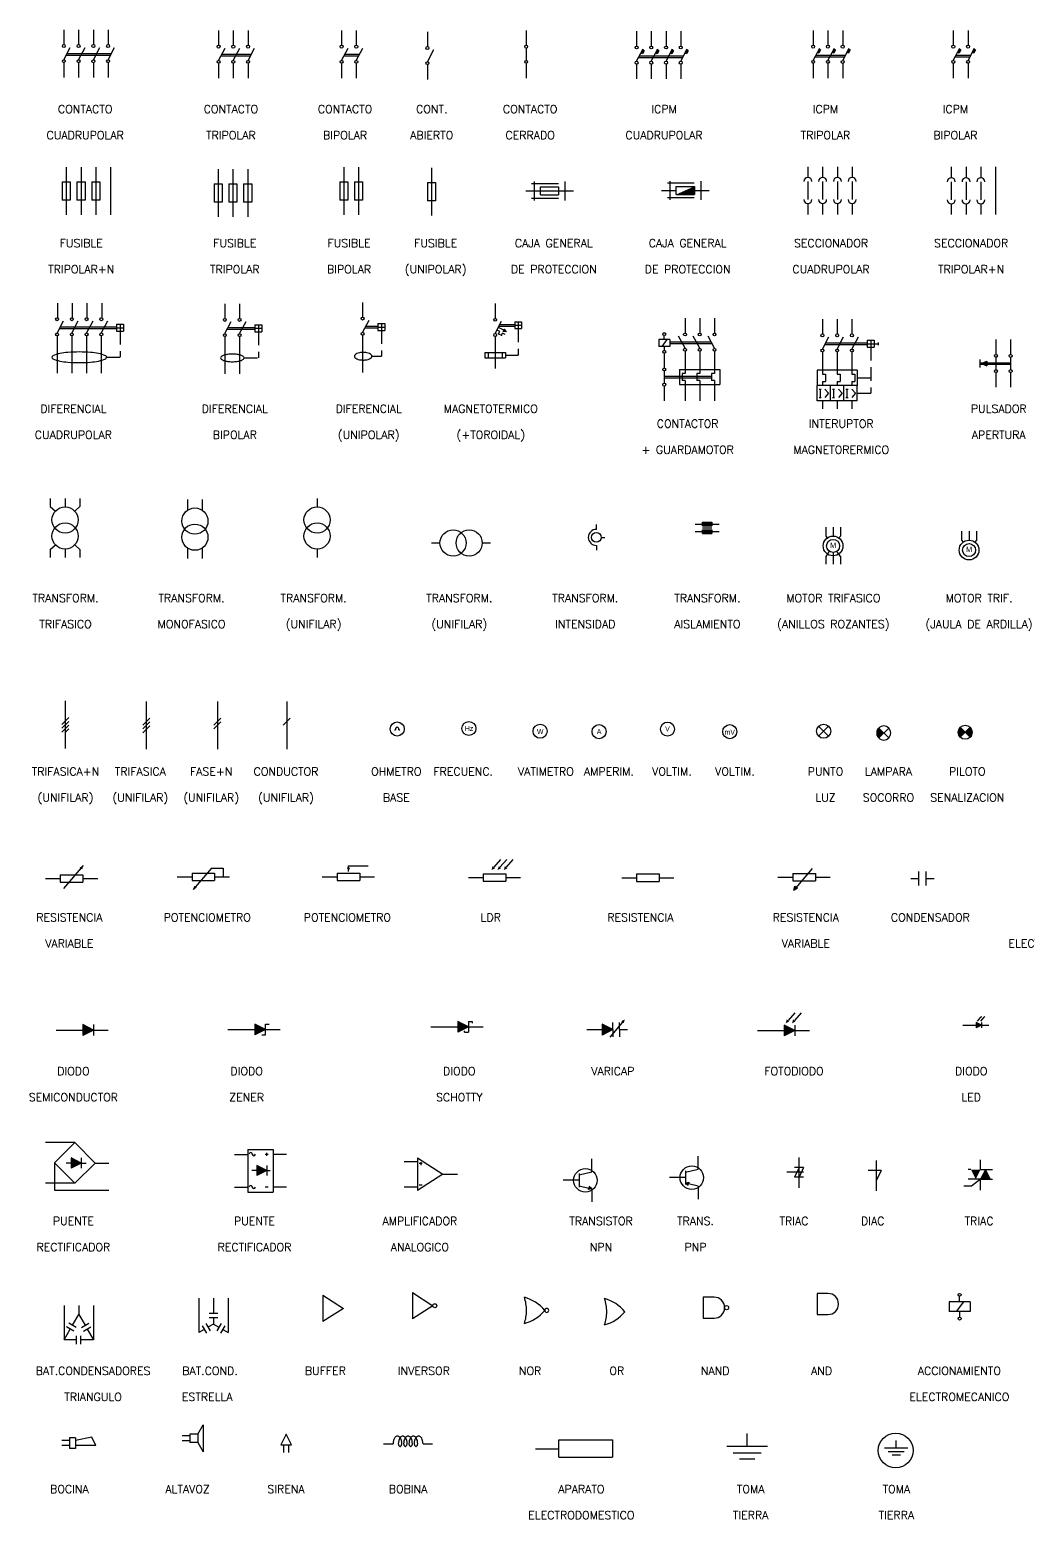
# Model space of a CAD drawing. Extents: x 38 to 365, y 13 to 291.
# Drawn here: x 38.2 to 224.4, y 13 to 290.5 of the extents above; entities that cross this region are included whole.
import ezdxf
from ezdxf.enums import TextEntityAlignment as Align

# ---------------------------------------------------------------- set-up
doc = ezdxf.new("R2010")
doc.units = 0
doc.header["$LTSCALE"] = 10
doc.header["$MEASUREMENT"] = 0
doc.linetypes.add('DASHDOT', pattern=[1, 0.5, -0.25, 0, -0.25])
doc.linetypes.add('HIDDEN', pattern=[0.375, 0.25, -0.125])
doc.layers.get('0').update_dxf_attribs({"linetype": 'CONTINUOUS'})
doc.styles.add('ROMANS', font='romans', dxfattribs={"height": 1.5})

# ---------------------------------------------------------------- blocks, each defined once
blk = doc.blocks.new('*X0')
at = {"color": 0}
for p, q in [((204.04, 140.14), (205.3, 141.39)), ((204.04, 139.87), (205.43, 141.26)), ((205.42, 138.77), (204.04, 140.14)), ((205.28, 138.63), (204.04, 139.88)), ((204.07, 140.43), (205.16, 141.53)), ((204.07, 139.63), (205.56, 141.13)), ((205.55, 138.9), (204.07, 140.38)), ((205.15, 138.5), (204.08, 139.58)), ((204.11, 139.41), (205.7, 141)), ((205.68, 139.03), (204.11, 140.61)), ((204.15, 140.78), (205.03, 141.66)), ((205.81, 139.17), (204.16, 140.82)), ((205.02, 138.37), (204.16, 139.23)), ((204.17, 139.2), (205.83, 140.86)), ((205.95, 139.3), (204.23, 141.01)), ((204.24, 139.01), (205.96, 140.73)), ((206.08, 139.43), (204.32, 141.19)), ((204.33, 141.22), (204.9, 141.79)), ((204.33, 138.83), (206.09, 140.6)), ((206.21, 139.56), (204.41, 141.37)), ((204.42, 138.66), (206.23, 140.46)), ((206.34, 139.7), (204.51, 141.53)), ((204.52, 138.5), (206.36, 140.33)), ((206.48, 139.83), (204.63, 141.68)), ((204.64, 138.35), (206.49, 140.2)), ((206.61, 139.96), (204.75, 141.82)), ((204.76, 138.21), (206.62, 140.07)), ((204.89, 138.24), (204.36, 138.76))]:
    blk.add_line(p, q, dxfattribs=at)
blk = doc.blocks.new('RD')
for p, q in [((0, 0), (2.37, 0)), ((9.82, 0), (12.18, 0))]:
    blk.add_line(p, q)
for points in [[(4.55, 0, 0.023844), (4.46, 1.95, 0.032907), (4.23, 3.34, 0.070525), (3.77, 4.55, 0.271979), (3.46, 4.73, 0.271979), (3.15, 4.55, 0.070525), (2.69, 3.34, 0.032907), (2.46, 1.95, 0.023844), (2.37, 0, 0.023844)], [(5.87, 0, 0.023844), (5.77, 1.95, 0.032907), (5.55, 3.34, 0.070525), (5.08, 4.55, 0.271979), (4.77, 4.73, 0.271979), (4.47, 4.55, 0.070525), (4, 3.34, 0.032907), (3.78, 1.95, 0.023844), (3.68, 0, 0.023844)], [(7.18, 0, 0.023844), (7.09, 1.95, 0.032907), (6.86, 3.34, 0.070525), (6.4, 4.55, 0.271979), (6.09, 4.73, 0.271979), (5.78, 4.55, 0.070525), (5.32, 3.34, 0.032907), (5.09, 1.95, 0.023844), (5, 0, 0.023844)], [(8.5, 0, 0.023844), (8.41, 1.95, 0.032907), (8.18, 3.34, 0.070525), (7.72, 4.55, 0.271979), (7.41, 4.73, 0.271979), (7.1, 4.55, 0.070525), (6.64, 3.34, 0.032907), (6.41, 1.95, 0.023844), (6.32, 0, 0.023844)], [(9.82, 0, 0.023844), (9.73, 1.95, 0.032907), (9.5, 3.34, 0.070525), (9.03, 4.55, 0.271979), (8.73, 4.73, 0.271979), (8.42, 4.55, 0.070525), (7.95, 3.34, 0.032907), (7.73, 1.95, 0.023844), (7.63, 0, 0.023844)], [(3.68, 0, 0.026441), (3.72, -0.7, 0.03629), (3.81, -1.2, 0.075932), (3.99, -1.62, 0.259826), (4.12, -1.69, 0.259826), (4.24, -1.62, 0.075932), (4.42, -1.2, 0.03629), (4.51, -0.7, 0.026441), (4.55, 0, 0.026441)], [(5, 0, 0.026441), (5.04, -0.7, 0.03629), (5.13, -1.2, 0.075932), (5.31, -1.62, 0.259826), (5.43, -1.69, 0.259826), (5.56, -1.62, 0.075932), (5.74, -1.2, 0.03629), (5.83, -0.7, 0.026441), (5.87, 0, 0.026441)], [(6.32, 0, 0.026441), (6.35, -0.7, 0.03629), (6.44, -1.2, 0.075932), (6.62, -1.62, 0.259826), (6.75, -1.69, 0.259826), (6.88, -1.62, 0.075932), (7.06, -1.2, 0.03629), (7.15, -0.7, 0.026441), (7.18, 0, 0.026441)], [(7.63, 0, 0.026441), (7.67, -0.7, 0.03629), (7.76, -1.2, 0.075932), (7.94, -1.62, 0.259826), (8.07, -1.69, 0.259826), (8.19, -1.62, 0.075932), (8.37, -1.2, 0.03629), (8.46, -0.7, 0.026441), (8.5, 0, 0.026441)]]:
    blk.add_lwpolyline(points, format="xyb")

msp = doc.modelspace()

# ---------------------------------------------------------------- linework, layer by layer
for p, q in [((44.55, 290.53), (44.55, 287.78)), ((47.3, 290.53), (47.3, 287.78)), ((50.05, 290.53), (50.05, 287.78)), ((52.8, 290.53), (52.8, 287.78)), ((73.4, 290.41), (73.4, 287.66)), ((76.15, 290.41), (76.15, 287.66)), ((78.9, 290.41), (78.9, 287.66)), ((96.34, 290.41), (96.34, 287.66)), ((99.09, 290.41), (99.09, 287.66)), ((112.35, 290.17), (112.35, 287.42)), ((130.76, 290.41), (130.76, 287.66)), ((151.34, 290.26), (151.34, 287.51)), ((154.09, 290.26), (154.09, 287.51)), ((156.84, 290.26), (156.84, 287.51)), ((159.59, 290.26), (159.59, 287.51)), ((184.28, 290.41), (184.28, 287.66)), ((187.03, 290.41), (187.03, 287.66)), ((189.78, 290.41), (189.78, 287.66)), ((210.41, 290.41), (210.41, 287.66)), ((213.16, 290.41), (213.16, 287.66)), ((152.43, 286.04), (152.15, 286.19)), ((152.37, 286.16), (152.18, 286.26)), ((152.74, 286.63), (152.43, 286.04)), ((152.74, 286.63), (152.46, 286.78)), ((155.18, 286.04), (154.9, 286.19)), ((155.12, 286.16), (154.93, 286.26)), ((155.49, 286.63), (155.18, 286.04)), ((155.49, 286.63), (155.21, 286.78)), ((157.93, 286.04), (157.65, 286.19)), ((157.87, 286.16), (157.68, 286.26)), ((158.24, 286.63), (157.93, 286.04)), ((158.24, 286.63), (157.96, 286.78)), ((160.68, 286.04), (160.4, 286.19)), ((160.62, 286.16), (160.43, 286.26)), ((160.99, 286.63), (160.68, 286.04)), ((160.99, 286.63), (160.71, 286.78)), ((185.36, 286.19), (185.08, 286.34)), ((185.31, 286.31), (185.12, 286.41)), ((185.67, 286.78), (185.36, 286.19)), ((185.67, 286.78), (185.39, 286.93)), ((188.11, 286.19), (187.83, 286.34)), ((188.06, 286.31), (187.87, 286.41)), ((188.42, 286.78), (188.11, 286.19)), ((188.42, 286.78), (188.14, 286.93)), ((190.86, 286.19), (190.58, 286.34)), ((190.81, 286.31), (190.62, 286.41)), ((191.17, 286.78), (190.86, 286.19)), ((191.17, 286.78), (190.89, 286.93)), ((211.5, 286.19), (211.22, 286.34)), ((211.44, 286.31), (211.25, 286.41)), ((211.81, 286.78), (211.5, 286.19)), ((211.81, 286.78), (211.53, 286.93)), ((214.25, 286.19), (213.97, 286.34)), ((214.19, 286.31), (214, 286.41)), ((214.56, 286.78), (214.25, 286.19)), ((214.56, 286.78), (214.28, 286.93)), ((44.55, 284.4), (44.55, 281.65)), ((47.3, 284.4), (47.3, 281.65)), ((50.05, 284.4), (50.05, 281.65)), ((52.8, 284.4), (52.8, 281.65)), ((73.4, 284.28), (73.4, 281.53)), ((76.15, 284.28), (76.15, 281.53)), ((78.9, 284.28), (78.9, 281.53)), ((96.34, 284.28), (96.34, 281.53)), ((99.09, 284.28), (99.09, 281.53)), ((112.35, 284.04), (112.35, 281.29)), ((130.76, 284.28), (130.76, 281.53)), ((151.34, 284.13), (151.34, 281.38)), ((154.09, 284.13), (154.09, 281.38)), ((156.84, 284.13), (156.84, 281.38)), ((159.59, 284.13), (159.59, 281.38)), ((184.28, 284.28), (184.28, 281.53)), ((187.03, 284.28), (187.03, 281.53)), ((189.78, 284.28), (189.78, 281.53)), ((210.41, 284.28), (210.41, 281.53)), ((213.16, 284.28), (213.16, 281.53)), ((45, 264.93), (45, 256.04)), ((47.75, 264.93), (47.75, 256.04)), ((50.5, 264.93), (50.5, 256.04)), ((53.25, 264.93), (53.25, 256.04)), ((73.33, 264.56), (73.33, 255.68)), ((76.08, 264.56), (76.08, 255.68)), ((78.83, 264.56), (78.83, 255.68)), ((96.74, 264.93), (96.74, 256.04)), ((99.49, 264.93), (99.49, 256.04)), ((113.11, 264.81), (113.11, 255.92)), ((183.29, 265.02), (183.29, 263.02)), ((186.04, 265.02), (186.04, 263.02)), ((188.79, 265.02), (188.79, 263.02)), ((191.54, 265.02), (191.54, 263.02)), ((210.03, 264.97), (210.03, 262.97)), ((212.78, 264.97), (212.78, 262.97)), ((215.53, 264.97), (215.53, 262.97)), ((218.28, 264.97), (218.28, 256.09)), ((130.68, 260.51), (133.43, 260.51)), ((133.43, 260.51), (136.81, 260.51)), ((136.81, 260.51), (139.56, 260.51)), ((156, 260.61), (158.75, 260.61)), ((162.13, 260.61), (164.88, 260.61)), ((183.29, 258.14), (183.29, 256.14)), ((186.04, 258.14), (186.04, 256.14)), ((188.79, 258.14), (188.79, 256.14)), ((191.54, 258.14), (191.54, 256.14)), ((210.03, 258.09), (210.03, 256.09)), ((212.78, 258.09), (212.78, 256.09)), ((215.53, 258.09), (215.53, 256.09)), ((43.36, 239.61), (43.36, 236.86)), ((46.11, 239.61), (46.11, 236.86)), ((48.86, 239.61), (48.86, 236.86)), ((51.61, 239.61), (51.61, 236.86)), ((74.57, 239.49), (74.57, 236.74)), ((77.32, 239.49), (77.32, 236.74)), ((100.26, 239.73), (100.26, 236.98)), ((124.98, 239.51), (124.98, 236.76)), ((160.38, 236.77), (160.38, 234.02)), ((163.13, 236.77), (163.13, 234.02)), ((165.88, 236.77), (165.88, 234.02)), ((186, 236.62), (186, 233.87)), ((188.75, 236.62), (188.75, 233.87)), ((191.5, 236.62), (191.5, 233.87)), ((43.29, 233.48), (43.29, 226.52)), ((46.04, 233.48), (46.04, 226.52)), ((48.79, 233.48), (48.79, 226.52)), ((51.54, 233.48), (51.54, 226.52)), ((74.57, 233.36), (74.57, 226.4)), ((77.32, 233.36), (77.32, 226.4)), ((100.26, 233.6), (100.26, 226.64)), ((124.98, 233.37), (124.98, 227.41)), ((156.5, 232.82), (156.5, 233.54)), ((156.5, 231.54), (156.5, 230.82)), ((160.38, 230.64), (160.38, 226.49)), ((163.13, 230.64), (163.13, 226.49)), ((165.88, 230.64), (165.88, 226.49)), ((186, 230.49), (186, 226.34)), ((188.75, 230.49), (188.75, 226.34)), ((191.5, 230.49), (191.5, 226.34)), ((218.35, 232.79), (218.35, 230.04)), ((221.1, 232.79), (221.1, 230.04)), ((156.5, 230.27), (156.5, 227.52)), ((215.64, 228.35), (216.65, 228.8)), ((215.64, 228.35), (216.65, 227.9)), ((216.65, 228.8), (216.65, 227.9)), ((160.38, 226.49), (159.83, 226.49)), ((159.83, 226.49), (159.83, 225.16)), ((160.38, 225.16), (159.83, 225.16)), ((160.38, 225.16), (160.38, 221.38)), ((162.58, 226.49), (162.58, 225.16)), ((163.13, 226.49), (162.58, 226.49)), ((163.13, 225.16), (162.58, 225.16)), ((163.13, 225.16), (163.13, 221.38)), ((165.88, 226.49), (165.33, 226.49)), ((165.33, 226.49), (165.33, 225.16)), ((165.88, 225.16), (165.33, 225.16)), ((165.88, 225.16), (165.88, 221.38)), ((186, 226.34), (186.55, 226.34)), ((186, 225.01), (186.55, 225.01)), ((186, 225.01), (186, 224.26)), ((186.55, 226.34), (186.55, 225.01)), ((188.75, 226.34), (189.3, 226.34)), ((188.75, 225.01), (188.75, 224.26)), ((188.75, 225.01), (189.3, 225.01)), ((189.3, 226.34), (189.3, 225.01)), ((191.5, 226.34), (192.05, 226.34)), ((191.5, 225.01), (192.05, 225.01)), ((191.5, 225.01), (191.5, 224.26)), ((192.05, 226.34), (192.05, 225.01)), ((218.35, 226.66), (218.35, 223.91)), ((221.1, 226.66), (221.1, 223.91)), ((156.5, 224.13), (156.5, 221.38)), ((186, 221.42), (186, 219.92)), ((188.75, 221.42), (188.75, 219.92)), ((191.5, 221.42), (191.5, 219.92)), ((42.03, 203.19), (42.03, 201.69)), ((44.78, 203.19), (44.78, 201.63)), ((47.53, 203.19), (47.53, 201.69)), ((67.62, 202.98), (67.62, 200.99)), ((70.37, 202.98), (70.37, 200.99)), ((91.77, 203.19), (91.77, 201.63)), ((42.03, 201.69), (42.97, 200.83)), ((47.53, 201.69), (46.58, 200.83)), ((143.85, 197.44), (143.85, 198.35)), ((162.3, 198.4), (163.67, 198.4)), ((163.67, 198.78), (165.36, 198.78)), ((163.67, 198.08), (163.67, 198.78)), ((163.67, 198.08), (165.36, 198.08)), ((163.67, 196.65), (163.67, 197.35)), ((163.67, 197.35), (165.36, 197.35)), ((165.36, 198.78), (165.36, 198.08)), ((165.36, 198.4), (166.74, 198.4)), ((165.36, 197.35), (165.36, 196.65)), ((186.61, 197.85), (186.61, 196.2)), ((187.99, 197.85), (187.99, 196.19)), ((189.36, 197.85), (189.36, 196.2)), ((211.96, 197.08), (211.96, 195.43)), ((213.34, 197.08), (213.34, 195.43)), ((214.71, 197.08), (214.71, 195.43)), ((42.03, 193.69), (42.97, 194.55)), ((47.53, 193.69), (46.58, 194.55)), ((113.13, 194.9), (114.69, 194.9)), ((122.56, 194.9), (124.13, 194.9)), ((143.85, 194.44), (143.85, 193.54)), ((144.77, 195.94), (145.45, 195.94)), ((162.3, 197.03), (163.67, 197.03)), ((163.67, 196.65), (165.36, 196.65)), ((165.36, 197.03), (166.74, 197.03)), ((186.61, 196.2), (186.89, 195.83)), ((189.36, 196.2), (189.09, 195.83)), ((211.96, 195.43), (212.24, 195.06)), ((214.71, 195.43), (214.44, 195.06)), ((42.03, 193.69), (42.03, 192.19)), ((44.78, 193.76), (44.78, 192.19)), ((47.53, 193.69), (47.53, 192.19)), ((67.62, 193.98), (67.62, 191.98)), ((70.37, 193.98), (70.37, 191.98)), ((91.77, 193.76), (91.77, 192.19)), ((187.29, 193.35), (186.61, 192.37)), ((186.61, 192.37), (186.61, 190.97)), ((187.99, 193.13), (187.99, 190.97)), ((189.36, 192.37), (188.68, 193.35)), ((189.36, 192.37), (189.36, 190.97)), ((44.8, 165.47), (44.8, 156.59)), ((59.92, 165.37), (59.92, 156.49)), ((73.18, 165.37), (73.18, 156.49)), ((86.12, 165.37), (86.12, 156.49)), ((198.36, 158.56), (196.5, 160.42)), ((196.5, 158.56), (198.36, 160.42)), ((211.69, 158.69), (213.55, 160.55)), ((213.55, 158.69), (211.69, 160.55)), ((41.13, 132.38), (43.88, 132.38)), ((48.12, 132.38), (50.87, 132.38)), ((65.7, 132.69), (68.45, 132.69)), ((72.66, 132.69), (75.44, 132.69)), ((92.75, 132.69), (95.5, 132.69)), ((99.74, 132.69), (102.48, 132.69)), ((119.98, 132.56), (122.73, 132.56)), ((126.97, 132.56), (129.72, 132.56)), ((148.57, 132.53), (151.32, 132.53)), ((155.56, 132.53), (158.31, 132.53)), ((177.71, 132.62), (180.46, 132.62)), ((180.65, 130.23), (180.88, 130.95)), ((180.65, 130.23), (181.34, 130.56)), ((180.88, 130.95), (181.11, 130.76)), ((181.34, 130.56), (181.11, 130.76)), ((184.7, 132.62), (187.45, 132.62)), ((202.46, 132.37), (203.97, 132.37)), ((205.32, 132.37), (206.84, 132.37)), ((119.98, 104.71), (118, 105.71)), ((118, 105.71), (118, 103.71)), ((215.66, 105.03), (214.68, 105.53)), ((214.68, 105.53), (214.68, 104.53)), ((43.09, 104.14), (48.09, 104.14)), ((48.09, 105.14), (48.09, 103.14)), ((50.07, 104.14), (48.09, 105.14)), ((50.07, 104.14), (48.09, 103.14)), ((50.07, 104.14), (52.83, 104.14)), ((75.16, 104.26), (80.16, 104.26)), ((82.14, 104.26), (80.16, 105.26)), ((80.16, 105.26), (80.16, 103.26)), ((82.14, 104.26), (80.16, 103.26)), ((82.14, 104.26), (84.9, 104.26)), ((113, 104.71), (118, 104.71)), ((119.98, 104.71), (118, 103.71)), ((119.98, 104.71), (122.74, 104.71)), ((142.08, 104.21), (144.94, 104.21)), ((146.91, 104.21), (144.94, 105.21)), ((144.94, 105.21), (144.94, 103.21)), ((146.91, 104.21), (144.94, 103.21)), ((148.16, 104.21), (149.68, 104.21)), ((173.88, 104.05), (178.88, 104.05)), ((180.86, 104.05), (178.88, 105.05)), ((178.88, 105.05), (178.88, 103.05)), ((180.86, 104.05), (178.88, 103.05)), ((180.86, 104.05), (183.62, 104.05)), ((212.18, 105.03), (214.68, 105.03)), ((215.66, 105.03), (214.68, 104.53)), ((215.66, 105.03), (217.04, 105.03)), ((46.62, 83.16), (41.14, 83.16)), ((76.36, 80.97), (78.85, 80.97)), ((86.08, 80.97), (83.6, 80.97)), ((162.84, 78.2), (162.84, 80.63)), ((42.81, 79.38), (42.81, 74.27)), ((45.89, 80.3), (45.89, 78.4)), ((47.77, 79.35), (45.89, 80.3)), ((47.77, 79.35), (45.89, 78.4)), ((50.4, 79.35), (52.91, 79.35)), ((82.39, 77.96), (80.51, 78.91)), ((80.51, 78.91), (80.51, 77.01)), ((82.39, 77.96), (80.51, 77.01)), ((108, 79.64), (110.49, 79.64)), ((143, 77.7), (143, 80.12)), ((160.47, 77.63), (162.84, 78.2)), ((160.47, 77.88), (160.47, 75.38)), ((182.49, 78.52), (180.79, 78.52)), ((181.64, 78.52), (180.79, 76.73)), ((181.64, 74.71), (181.64, 80.38)), ((182.49, 78.52), (181.64, 76.73)), ((196.95, 77.96), (194.52, 77.96)), ((196.1, 74.16), (196.1, 79.82)), ((196.95, 77.96), (196.1, 76.17)), ((213.69, 78.13), (213.19, 78.13)), ((215.49, 78.13), (215.49, 79.98)), ((215.49, 78.13), (217.69, 78.13)), ((216.39, 78.11), (215.49, 76.34)), ((216.39, 78.11), (217.29, 76.34)), ((46.62, 75.57), (41.14, 75.57)), ((115.24, 77.29), (117.94, 77.29)), ((140.63, 76.13), (137.64, 76.13)), ((140.63, 77.13), (143, 77.7)), ((140.63, 77.38), (140.63, 74.88)), ((140.63, 75.13), (142.43, 74.7)), ((142.5, 74.97), (142.43, 74.7)), ((143, 74.56), (142.5, 74.97)), ((160.47, 76.63), (157.48, 76.63)), ((160.47, 75.63), (161.1, 75.77)), ((160.47, 75.63), (160.97, 75.23)), ((160.97, 75.23), (161.03, 75.5)), ((161.1, 75.77), (161.03, 75.5)), ((162.84, 75.06), (161.03, 75.5)), ((162.84, 75.06), (162.84, 72.64)), ((182.49, 77.62), (179.34, 77.62)), ((182.49, 76.73), (180.79, 76.73)), ((213.81, 75.05), (212.36, 75.05)), ((215.49, 76.34), (213.19, 76.34)), ((215.49, 76.34), (213.81, 75.05)), ((215.44, 76.34), (215.44, 74.32)), ((215.49, 76.34), (217.29, 76.34)), ((217.29, 76.34), (217.69, 76.34)), ((42.81, 74.27), (52.91, 74.27)), ((76.36, 74.85), (78.85, 74.85)), ((86.08, 74.85), (83.6, 74.85)), ((108, 74.94), (110.49, 74.94)), ((142.37, 74.42), (142.43, 74.7)), ((143, 74.56), (142.37, 74.42)), ((143, 74.56), (143, 72.13)), ((44.59, 52.79), (44.59, 46.39)), ((47.34, 52.79), (47.34, 51.15)), ((50.09, 52.79), (50.09, 46.39)), ((69.71, 54.15), (69.71, 47.76)), ((72.46, 54.15), (72.46, 52.52)), ((75.21, 54.15), (75.21, 47.76)), ((211.59, 53.49), (211.59, 54.52)), ((72.46, 52.52), (72.46, 51.34)), ((72.46, 50.53), (72.46, 49.34)), ((211.59, 51.67), (211.59, 50.64)), ((70.73, 48.35), (69.71, 47.76)), ((72.46, 49.34), (71.43, 48.75)), ((72.46, 49.34), (73.48, 48.75)), ((74.18, 48.35), (75.21, 47.76)), ((68.05, 28.5), (66.59, 28.5)), ((171.97, 26.57), (171.97, 28.98)), ((45.63, 27.62), (44.17, 27.62)), ((45.63, 26.73), (44.17, 26.73)), ((68.05, 27.6), (66.59, 27.6)), ((85.53, 26.85), (85.53, 25.39)), ((86.43, 26.85), (86.43, 25.39)), ((132.5, 26.07), (136.86, 26.07)), ((168.17, 26.57), (175.77, 26.57))]:
    msp.add_line(p, q)
at = {"color": 5}
for p, q in [((44.55, 284.95), (45.76, 287.23)), ((47.3, 284.95), (48.51, 287.23)), ((50.05, 284.95), (51.26, 287.23)), ((52.8, 284.95), (54.01, 287.23)), ((73.4, 284.83), (74.61, 287.11)), ((76.15, 284.83), (77.36, 287.11)), ((78.9, 284.83), (80.11, 287.11)), ((96.34, 284.83), (97.54, 287.11)), ((99.09, 284.83), (100.29, 287.11)), ((112.35, 284.59), (113.56, 286.87)), ((130.76, 287.11), (130.76, 284.83)), ((151.34, 284.68), (152.55, 286.96)), ((154.09, 284.68), (155.3, 286.96)), ((156.84, 284.68), (158.05, 286.96)), ((159.59, 284.68), (160.8, 286.96)), ((184.28, 284.83), (185.49, 287.11)), ((187.03, 284.83), (188.24, 287.11)), ((189.78, 284.83), (190.99, 287.11)), ((210.41, 284.83), (211.62, 287.11)), ((213.16, 284.83), (214.37, 287.11)), ((183.29, 262.27), (183.29, 258.89)), ((186.04, 262.27), (186.04, 258.89)), ((188.79, 262.27), (188.79, 258.89)), ((191.54, 262.27), (191.54, 258.89)), ((210.03, 262.22), (210.03, 258.84)), ((212.78, 262.22), (212.78, 258.84)), ((215.53, 262.22), (215.53, 258.84)), ((43.29, 234.03), (44.5, 236.31)), ((46.04, 234.03), (47.25, 236.31)), ((48.79, 234.03), (50, 236.31)), ((51.54, 234.03), (52.75, 236.31)), ((74.57, 233.91), (75.77, 236.19)), ((77.32, 233.91), (78.52, 236.19)), ((100.26, 234.15), (101.47, 236.43)), ((124.98, 233.92), (126.19, 236.21)), ((160.38, 231.19), (159.17, 233.47)), ((163.13, 231.19), (161.92, 233.47)), ((165.88, 231.19), (164.67, 233.47)), ((186, 231.04), (187.21, 233.32)), ((188.75, 231.04), (189.96, 233.32)), ((191.5, 231.04), (192.71, 233.32)), ((218.35, 229.49), (218.35, 227.21)), ((221.1, 229.49), (221.1, 227.21)), ((156.5, 226.97), (156.5, 224.68)), ((163.67, 197.71), (165.36, 197.71)), ((68.45, 133.39), (68.45, 131.99)), ((68.45, 133.39), (72.66, 133.39)), ((72.66, 133.39), (72.66, 131.99)), ((95.5, 133.39), (95.5, 131.99)), ((95.5, 133.39), (99.74, 133.39)), ((99.74, 133.39), (99.74, 131.99)), ((122.73, 133.26), (122.73, 131.86)), ((122.73, 133.26), (126.97, 133.26)), ((126.97, 133.26), (126.97, 131.86)), ((151.32, 133.23), (151.32, 131.83)), ((151.32, 133.23), (155.56, 133.23)), ((155.56, 133.23), (155.56, 131.83)), ((180.46, 133.32), (180.46, 131.92)), ((180.46, 133.32), (184.7, 133.32)), ((184.7, 133.32), (184.7, 131.92)), ((203.97, 131.05), (203.97, 133.69)), ((205.32, 131.05), (205.32, 133.69)), ((43.88, 133.08), (43.88, 131.68)), ((43.88, 133.08), (48.12, 133.08)), ((43.88, 131.68), (48.12, 131.68)), ((48.12, 133.08), (48.12, 131.68)), ((68.45, 131.99), (72.66, 131.99)), ((95.5, 131.99), (99.74, 131.99)), ((122.73, 131.86), (126.97, 131.86)), ((151.32, 131.83), (155.56, 131.83)), ((180.46, 131.92), (184.7, 131.92)), ((78.85, 81.86), (83.6, 81.86)), ((78.85, 81.86), (78.85, 73.95)), ((83.6, 81.86), (83.6, 73.95)), ((110.49, 80.35), (115.24, 77.29)), ((110.49, 80.35), (110.49, 74.23)), ((115.24, 77.29), (110.49, 74.23)), ((78.85, 73.95), (83.6, 73.95)), ((92.87, 54.72), (92.87, 49.82)), ((92.87, 54.72), (96.67, 52.27)), ((109.55, 55.21), (113.35, 52.76)), ((109.55, 55.21), (109.55, 50.31)), ((113.35, 52.76), (109.55, 50.31)), ((163.78, 54.36), (163.78, 50.44)), ((185.02, 55.04), (185.02, 51.12)), ((213.54, 53.49), (209.65, 53.49)), ((209.65, 53.49), (209.65, 51.67)), ((212.3, 53.49), (210.96, 51.66)), ((213.54, 53.49), (213.54, 51.67)), ((73.25, 51.34), (71.67, 51.34)), ((73.25, 50.53), (71.67, 50.53)), ((96.67, 52.27), (92.87, 49.82)), ((163.78, 50.44), (165.8, 50.44)), ((185.02, 51.12), (187.04, 51.12)), ((213.54, 51.67), (209.65, 51.67)), ((46.44, 48.02), (45.07, 48.81)), ((46.85, 48.73), (45.48, 49.52)), ((47.82, 48.73), (49.19, 49.52)), ((48.23, 48.02), (49.6, 48.81)), ((70.34, 49.03), (71.13, 47.66)), ((71.04, 49.44), (71.83, 48.07)), ((73.88, 49.44), (73.09, 48.07)), ((74.58, 49.03), (73.79, 47.66)), ((46.93, 45.6), (46.93, 47.18)), ((47.74, 45.6), (47.74, 47.18)), ((69.55, 28.8), (70.51, 30.58)), ((70.51, 30.58), (70.51, 25.52)), ((46.72, 28.17), (45.63, 28.17)), ((45.63, 28.17), (45.63, 26.18)), ((49.79, 28.29), (46.72, 27.62)), ((46.72, 28.17), (46.72, 26.18)), ((50.53, 26.73), (49.79, 28.29)), ((68.05, 28.8), (68.05, 27.3)), ((69.55, 28.8), (68.05, 28.8)), ((69.55, 28.8), (69.55, 27.3)), ((85.98, 28.83), (84.99, 26.85)), ((86.97, 26.85), (85.98, 28.83)), ((46.72, 26.18), (45.63, 26.18)), ((50.53, 26.73), (46.72, 26.73)), ((69.55, 27.3), (68.05, 27.3)), ((69.55, 27.3), (70.51, 25.52)), ((84.99, 26.85), (86.97, 26.85))]:
    msp.add_line(p, q, dxfattribs=at)
at = {"color": 1}
for p, q in [((45.15, 286.09), (53.4, 286.09)), ((74, 285.97), (79.5, 285.97)), ((96.94, 285.97), (99.69, 285.97)), ((45, 285.79), (53.25, 285.79)), ((73.84, 285.67), (79.34, 285.67)), ((96.78, 285.67), (99.53, 285.67)), ((151.7, 285.36), (159.95, 285.36)), ((151.86, 285.66), (160.11, 285.66)), ((184.64, 285.51), (190.14, 285.51)), ((184.8, 285.81), (190.3, 285.81)), ((210.77, 285.51), (213.52, 285.51)), ((210.93, 285.81), (213.68, 285.81)), ((44.25, 262.18), (44.25, 258.79)), ((44.25, 262.18), (45.75, 262.18)), ((45.75, 262.18), (45.75, 258.79)), ((47, 262.18), (48.5, 262.18)), ((47, 262.18), (47, 258.79)), ((48.5, 262.18), (48.5, 258.79)), ((49.75, 262.18), (51.25, 262.18)), ((49.75, 262.18), (49.75, 258.79)), ((51.25, 262.18), (51.25, 258.79)), ((72.58, 261.81), (74.08, 261.81)), ((72.58, 261.81), (72.58, 258.43)), ((74.08, 261.81), (74.08, 258.43)), ((75.33, 261.81), (75.33, 258.43)), ((75.33, 261.81), (76.83, 261.81)), ((76.83, 261.81), (76.83, 258.43)), ((78.08, 261.81), (78.08, 258.43)), ((78.08, 261.81), (79.58, 261.81)), ((79.58, 261.81), (79.58, 258.43)), ((95.99, 262.18), (97.49, 262.18)), ((95.99, 262.18), (95.99, 258.79)), ((97.49, 262.18), (97.49, 258.79)), ((98.74, 262.18), (100.24, 262.18)), ((98.74, 262.18), (98.74, 258.79)), ((100.24, 262.18), (100.24, 258.79)), ((112.36, 262.06), (112.36, 258.67)), ((112.36, 262.06), (113.86, 262.06)), ((113.86, 262.06), (113.86, 258.67)), ((133.43, 259.76), (133.43, 261.26)), ((133.43, 261.26), (136.81, 261.26)), ((136.81, 261.26), (136.81, 259.76)), ((158.75, 261.36), (162.13, 261.36)), ((158.75, 259.86), (158.75, 261.36)), ((162.13, 261.36), (162.13, 259.86)), ((45.75, 258.79), (44.25, 258.79)), ((48.5, 258.79), (47, 258.79)), ((51.25, 258.79), (49.75, 258.79)), ((74.08, 258.43), (72.58, 258.43)), ((76.83, 258.43), (75.33, 258.43)), ((79.58, 258.43), (78.08, 258.43)), ((97.49, 258.79), (95.99, 258.79)), ((100.24, 258.79), (98.74, 258.79)), ((113.86, 258.67), (112.36, 258.67)), ((133.43, 259.76), (136.81, 259.76)), ((158.75, 259.86), (162.13, 259.86)), ((128.63, 236.11), (128.63, 234.84)), ((128.63, 236.11), (129.91, 236.11)), ((129.27, 236.11), (129.27, 234.84)), ((129.91, 236.11), (129.91, 234.84)), ((43.74, 234.87), (54.4, 234.87)), ((43.9, 235.17), (54.4, 235.17)), ((54.4, 235.66), (54.4, 234.38)), ((54.4, 235.66), (55.68, 235.66)), ((54.4, 235.02), (55.68, 235.02)), ((54.4, 234.38), (55.68, 234.38)), ((55.04, 235.66), (55.04, 234.38)), ((55.68, 235.66), (55.68, 234.38)), ((75.01, 234.75), (80.18, 234.75)), ((75.17, 235.05), (80.18, 235.05)), ((80.18, 235.54), (81.46, 235.54)), ((80.18, 235.54), (80.18, 234.26)), ((80.18, 234.9), (81.46, 234.9)), ((80.18, 234.26), (81.46, 234.26)), ((80.82, 235.54), (80.82, 234.26)), ((81.46, 235.54), (81.46, 234.26)), ((100.71, 234.99), (103.12, 234.99)), ((100.87, 235.29), (103.12, 235.29)), ((103.12, 235.78), (104.4, 235.78)), ((103.12, 235.78), (103.12, 234.5)), ((103.12, 235.14), (104.4, 235.14)), ((103.12, 234.5), (104.4, 234.5)), ((103.76, 235.78), (103.76, 234.5)), ((104.4, 235.78), (104.4, 234.5)), ((125.83, 234.3), (125.33, 234.57)), ((126.57, 234.53), (125.58, 235.05)), ((125.62, 233.9), (125.83, 234.3)), ((125.62, 233.9), (126.13, 233.64)), ((125.73, 235.32), (128.63, 235.32)), ((125.88, 235.62), (128.63, 235.62)), ((126.13, 233.64), (126.34, 234.03)), ((126.84, 233.77), (126.34, 234.03)), ((126.45, 234.3), (126.57, 234.53)), ((127.1, 234.25), (126.45, 234.3)), ((126.69, 234.76), (126.57, 234.53)), ((127.1, 234.25), (126.69, 234.76)), ((128.63, 235.47), (129.91, 235.47)), ((128.63, 234.84), (129.91, 234.84)), ((123.04, 230.41), (126.93, 230.41)), ((123.04, 230.41), (123.04, 229.41)), ((123.69, 230.41), (123.69, 229.41)), ((126.28, 230.41), (126.28, 229.41)), ((126.93, 230.41), (126.93, 229.41)), ((155.48, 232.82), (155.48, 231.54)), ((157.52, 232.82), (155.48, 232.82)), ((157.52, 231.54), (155.48, 231.54)), ((156.99, 232.82), (156.05, 231.53)), ((157.52, 232.82), (157.52, 231.54)), ((165.27, 232.33), (157.52, 232.33)), ((165.43, 232.03), (157.52, 232.03)), ((186.45, 231.88), (194.36, 231.88)), ((186.6, 232.18), (194.36, 232.18)), ((194.36, 232.67), (195.64, 232.67)), ((194.36, 232.67), (194.36, 231.39)), ((194.36, 232.03), (195.64, 232.03)), ((194.36, 231.39), (195.64, 231.39)), ((195, 232.67), (195, 231.39)), ((195.64, 232.67), (195.64, 231.39)), ((195.64, 232.03), (196.41, 232.03)), ((196.41, 232.28), (196.41, 231.78)), ((123.04, 229.41), (126.93, 229.41)), ((215.35, 229.09), (215.35, 227.61)), ((215.35, 228.5), (215.98, 228.5)), ((215.35, 228.2), (215.98, 228.2)), ((216.65, 228.5), (221.1, 228.5)), ((216.65, 228.2), (221.1, 228.2)), ((156.5, 225.97), (165.33, 225.97)), ((156.5, 225.67), (165.33, 225.67)), ((159.38, 227.24), (166.88, 227.24)), ((159.38, 227.24), (159.38, 224.41)), ((166.88, 227.24), (166.88, 224.41)), ((185, 227.09), (185, 224.26)), ((192.5, 227.09), (185, 227.09)), ((192.5, 227.09), (192.5, 224.26)), ((159.38, 224.41), (166.88, 224.41)), ((192.5, 224.26), (185, 224.26)), ((185, 221.42), (185, 224.26)), ((185.37, 223.59), (185.78, 223.59)), ((185.57, 223.59), (185.57, 221.99)), ((186.47, 223.59), (187.16, 222.79)), ((187.16, 222.79), (186.47, 221.99)), ((187.5, 221.42), (187.5, 224.26)), ((187.87, 223.59), (188.28, 223.59)), ((188.07, 223.59), (188.07, 221.99)), ((188.97, 223.59), (189.66, 222.79)), ((189.66, 222.79), (188.97, 221.99)), ((190, 221.42), (190, 224.26)), ((190.37, 223.59), (190.78, 223.59)), ((190.57, 223.59), (190.57, 221.99)), ((191.47, 223.59), (192.16, 222.79)), ((192.16, 222.79), (191.47, 221.99)), ((192.5, 221.42), (192.5, 224.26)), ((192.5, 221.42), (185, 221.42)), ((185.37, 221.99), (185.78, 221.99)), ((187.87, 221.99), (188.28, 221.99)), ((190.37, 221.99), (190.78, 221.99)), ((45.45, 162.37), (44.15, 161.07)), ((45.45, 161.66), (44.15, 160.36)), ((60.57, 162.27), (59.27, 160.97)), ((60.57, 161.56), (59.27, 160.26)), ((73.83, 162.27), (72.53, 160.97)), ((73.83, 161.56), (72.53, 160.26)), ((86.77, 162.27), (85.47, 160.97)), ((45.45, 160.96), (44.15, 159.66)), ((45.45, 160.25), (44.8, 159.6)), ((60.57, 160.85), (59.27, 159.55)), ((106.2, 160.1), (106.42, 160.1)), ((107.01, 160.1), (107.23, 160.1)), ((185.3, 158.89), (187.16, 160.75)), ((187.16, 158.89), (185.3, 160.75)), ((48.18, 134.77), (44.51, 130.51)), ((72.1, 134.32), (68.64, 130.3)), ((72.1, 134.32), (74.26, 134.32)), ((74.26, 134.32), (74.26, 132.69)), ((97.62, 134.72), (101.31, 134.72)), ((97.62, 133.69), (97.62, 134.72)), ((125.98, 135.94), (124.72, 134.48)), ((127.13, 135.94), (125.87, 134.48)), ((128.28, 135.94), (127.02, 134.48)), ((184.11, 134.25), (180.65, 130.23)), ((119.98, 105.71), (120.68, 105.71)), ((119.98, 105.71), (119.98, 103.71)), ((120.68, 105.71), (120.68, 105.4)), ((148.71, 105.59), (146.33, 102.82)), ((146.91, 104.21), (146.91, 105.52)), ((148.16, 104.21), (148.16, 105.52)), ((180.85, 107.37), (179.59, 105.91)), ((182.03, 107.37), (180.77, 105.91)), ((214.92, 105.79), (215.55, 106.52)), ((215.51, 105.79), (216.14, 106.52)), ((215.67, 105.53), (215.66, 104.53)), ((50.08, 105.14), (50.06, 103.14)), ((81.44, 103.26), (82.14, 103.26)), ((82.14, 103.26), (82.14, 105.26)), ((82.14, 105.26), (82.84, 105.26)), ((119.28, 103.71), (119.28, 104.01)), ((119.28, 103.71), (119.98, 103.71)), ((146.91, 104.21), (146.91, 102.89)), ((148.16, 104.21), (148.16, 102.89)), ((180.87, 105.05), (180.85, 103.05)), ((82.66, 80.97), (82.09, 80.97)), ((82.37, 81.26), (82.37, 80.69)), ((45.89, 79.35), (44.96, 79.35)), ((47.78, 80.3), (47.76, 78.4)), ((47.77, 79.35), (48.73, 79.35)), ((80.51, 77.96), (79.58, 77.96)), ((82.4, 78.91), (82.38, 77.01)), ((82.39, 77.96), (83, 77.96)), ((111.39, 79.25), (110.82, 79.25)), ((111.11, 79.54), (111.11, 78.97)), ((111.39, 75.24), (110.82, 75.24)), ((82.66, 74.85), (82.09, 74.85)), ((136.86, 27.77), (146.86, 27.77)), ((136.86, 24.57), (136.86, 27.77)), ((146.86, 27.77), (146.86, 24.57)), ((169.37, 25.37), (174.57, 25.37)), ((197.6, 26.26), (201.95, 26.26)), ((198.29, 25.58), (201.27, 25.58)), ((199.78, 26.26), (199.78, 27.64)), ((136.86, 24.57), (146.86, 24.57)), ((173.37, 24.17), (170.57, 24.17)), ((200.58, 24.89), (198.98, 24.89))]:
    msp.add_line(p, q, dxfattribs=at)
at = {"color": 1, "linetype": 'DASHDOT'}
for p, q in [((131.78, 261.91), (138.35, 261.91)), ((132.24, 262.26), (132.24, 258.75)), ((138, 262.26), (138, 258.75)), ((157.09, 262.01), (163.66, 262.01)), ((157.55, 262.35), (157.55, 258.85)), ((163.35, 262.35), (163.35, 258.85)), ((131.78, 259.15), (138.35, 259.15)), ((157.09, 259.25), (163.66, 259.25))]:
    msp.add_line(p, q, dxfattribs=at)
at = {"color": 1, "linetype": 'HIDDEN'}
for p, q in [((55.04, 234.38), (55.04, 229.5)), ((80.82, 234.26), (80.82, 229.38)), ((103.76, 234.5), (103.76, 229.7)), ((129.27, 234.84), (129.27, 229.91)), ((195, 231.39), (195, 222.84)), ((52.52, 229.5), (55.04, 229.5)), ((78.17, 229.38), (80.82, 229.38)), ((102.01, 229.7), (103.76, 229.7)), ((126.93, 229.91), (129.27, 229.91)), ((192.5, 225.67), (195, 225.67)), ((192.5, 222.84), (195, 222.84))]:
    msp.add_line(p, q, dxfattribs=at)
at = {"color": 1}
for points in [[(52.52, 229.5, 0.290779), (52.35, 229.77, 0.06179), (51.03, 230.2, 0.027927), (49.53, 230.41, 0.020095), (47.43, 230.49, 0.020095), (45.32, 230.41, 0.027927), (43.82, 230.2, 0.06179), (42.5, 229.77, 0.290779), (42.33, 229.5, 0.290779), (42.5, 229.24, 0.06179), (43.82, 228.8, 0.027927), (45.32, 228.6, 0.020095), (47.43, 228.51, 0.020095), (49.53, 228.6, 0.027927), (51.03, 228.8, 0.06179), (52.35, 229.24, 0.290779)], [(102.01, 229.7, 0.194489), (101.92, 229.93, 0.099714), (101.53, 230.2, 0.057363), (101.04, 230.34, 0.043951), (100.36, 230.4, 0.043951), (99.69, 230.34, 0.057363), (99.2, 230.2, 0.099714), (98.81, 229.93, 0.194489), (98.72, 229.7, 0.194489), (98.81, 229.46, 0.099714), (99.2, 229.2, 0.057363), (99.69, 229.05, 0.043951), (100.36, 228.99, 0.043951), (101.04, 229.05, 0.057363), (101.53, 229.2, 0.099714), (101.92, 229.46, 0.194489)], [(78.17, 229.38, 0.231279), (78.06, 229.6, 0.087629), (77.53, 229.88, 0.044833), (76.88, 230.03, 0.03322), (75.98, 230.09, 0.03322), (75.08, 230.03, 0.044833), (74.43, 229.88, 0.087629), (73.89, 229.6, 0.231279), (73.78, 229.38, 0.231279), (73.89, 229.17, 0.087629), (74.43, 228.88, 0.044833), (75.08, 228.74, 0.03322), (75.98, 228.68, 0.03322), (76.88, 228.74, 0.044833), (77.53, 228.88, 0.087629), (78.06, 229.17, 0.231279)]]:
    msp.add_lwpolyline(points, format="xyb", close=True, dxfattribs=at)
at = {"color": 5}
msp.add_lwpolyline([(50.4, 79.35), (46.62, 83.16), (42.81, 79.38), (46.59, 75.57)], close=True, dxfattribs=at)
for points in [[(165.8, 54.36), (163.78, 54.36)], [(187.04, 55.04), (185.02, 55.04)]]:
    msp.add_lwpolyline(points, dxfattribs=at)
for points in [[(46.16, 49.12), (47.34, 51.15), (48.51, 49.12)], [(46.93, 46.39), (44.59, 46.39), (45.76, 48.42)], [(48.91, 48.42), (50.09, 46.39)], [(50.09, 46.39), (47.74, 46.39)]]:
    msp.add_lwpolyline(points)
at = {"color": 1}
for centre, radius in [((44.55, 287.51), 0.275), ((47.3, 287.51), 0.275), ((50.05, 287.51), 0.275), ((52.8, 287.51), 0.275), ((73.4, 287.39), 0.275), ((76.15, 287.39), 0.275), ((78.9, 287.39), 0.275), ((96.34, 287.39), 0.275), ((99.09, 287.39), 0.275), ((112.35, 287.14), 0.275), ((130.76, 287.39), 0.275), ((151.34, 287.23), 0.275), ((154.09, 287.23), 0.275), ((156.84, 287.23), 0.275), ((159.59, 287.23), 0.275), ((184.28, 287.39), 0.275), ((187.03, 287.39), 0.275), ((189.78, 287.39), 0.275), ((210.41, 287.39), 0.275), ((213.16, 287.39), 0.275), ((44.55, 284.68), 0.275), ((47.3, 284.68), 0.275), ((50.05, 284.68), 0.275), ((52.8, 284.68), 0.275), ((73.4, 284.56), 0.275), ((76.15, 284.56), 0.275), ((78.9, 284.56), 0.275), ((96.34, 284.56), 0.275), ((99.09, 284.56), 0.275), ((112.35, 284.31), 0.275), ((130.76, 284.56), 0.275), ((151.34, 284.4), 0.275), ((154.09, 284.4), 0.275), ((156.84, 284.4), 0.275), ((159.59, 284.4), 0.275), ((184.28, 284.55), 0.275), ((187.03, 284.55), 0.275), ((189.78, 284.55), 0.275), ((210.41, 284.55), 0.275), ((213.16, 284.55), 0.275), ((43.29, 236.59), 0.275), ((46.04, 236.59), 0.275), ((48.79, 236.59), 0.275), ((51.54, 236.59), 0.275), ((74.57, 236.47), 0.275), ((77.32, 236.47), 0.275), ((100.26, 236.71), 0.275), ((124.98, 236.48), 0.275), ((43.29, 233.76), 0.275), ((46.04, 233.76), 0.275), ((48.79, 233.76), 0.275), ((51.54, 233.76), 0.275), ((74.57, 233.63), 0.275), ((77.32, 233.63), 0.275), ((100.26, 233.88), 0.275), ((124.98, 233.65), 0.275), ((156.5, 233.82), 0.275), ((160.38, 233.75), 0.275), ((163.13, 233.75), 0.275), ((165.88, 233.75), 0.275), ((186, 233.59), 0.275), ((188.75, 233.59), 0.275), ((191.5, 233.59), 0.275), ((156.5, 230.54), 0.275), ((160.38, 230.91), 0.275), ((163.13, 230.91), 0.275), ((165.88, 230.91), 0.275), ((186, 230.76), 0.275), ((188.75, 230.76), 0.275), ((191.5, 230.76), 0.275), ((218.35, 229.77), 0.275), ((221.1, 229.77), 0.275), ((156.5, 227.24), 0.275), ((218.35, 226.93), 0.275), ((221.1, 226.93), 0.275), ((156.5, 224.41), 0.275), ((106.71, 160.23), 1.31), ((120.08, 160.33), 1.31), ((133.36, 159.82), 1.31), ((144.35, 159.74), 1.31), ((157.11, 160.22), 1.31), ((168.72, 159.74), 1.31), ((186.23, 159.82), 1.31), ((212.62, 159.62), 1.31), ((141.8, 76.13), 2.19), ((161.64, 76.63), 2.19), ((211.59, 54.79), 0.275), ((211.59, 50.37), 0.275)]:
    msp.add_circle(centre, radius, dxfattribs=at)
at = {"color": 5}
for centre, radius in [((44.78, 199.19), 2.44), ((68.99, 198.98), 2.44), ((91.77, 199.19), 2.44), ((44.78, 196.19), 2.44), ((68.99, 195.98), 2.44), ((91.77, 196.19), 2.44), ((117.13, 194.9), 2.44), ((120.13, 194.9), 2.44), ((143.85, 195.94), 0.916), ((187.99, 194.35), 1.84), ((187.99, 194.35), 1.22), ((213.34, 193.58), 1.84), ((213.34, 193.58), 1.22), ((113.72, 52.76), 0.375), ((168.14, 52.4), 0.375)]:
    msp.add_circle(centre, radius, dxfattribs=at)
msp.add_circle((199.66, 25.79), 3.24)
at = {"color": 1}
for centre, radius, start, end in [((183.29, 262.27), 0.75, 0, 180), ((186.04, 262.27), 0.75, 0, 180), ((188.79, 262.27), 0.75, 0, 180), ((191.54, 262.27), 0.75, 0, 180), ((210.03, 262.22), 0.75, 0, 180), ((212.78, 262.22), 0.75, 0, 180), ((215.53, 262.22), 0.75, 0, 180), ((183.29, 258.89), 0.75, 180, 0), ((186.04, 258.89), 0.75, 180, 0), ((188.79, 258.89), 0.75, 180, 0), ((191.54, 258.89), 0.75, 180, 0), ((210.03, 258.84), 0.75, 180, 0), ((212.78, 258.84), 0.75, 180, 0), ((215.53, 258.84), 0.75, 180, 0), ((106.71, 160.23), 0.318, 336.8263, 203.1737), ((197.43, 159.49), 1.31, 135, 225), ((197.43, 159.49), 1.31, 225, 135), ((79.41, 81), 0.287, 354.8628, 185.1372), ((79.98, 81), 0.287, 185.1372, 354.8628), ((79.41, 74.87), 0.287, 354.8628, 185.1372), ((79.98, 74.87), 0.287, 185.1372, 354.8628)]:
    msp.add_arc(centre, radius, start, end, dxfattribs=at)
msp.add_arc((143.85, 195.94), 1.5, 90, 270)
at = {"color": 5}
for centre, radius, start, end in [((128.38, 47), 7.62, 39.943, 74.4374), ((122.38, 51.74), 8.46, 1.0604, 17.9463), ((137.34, 51.49), 8.46, 1.0604, 17.9463), ((143.34, 46.75), 7.62, 39.943, 74.4374), ((165.8, 52.4), 1.96, 270, 90), ((187.04, 53.08), 1.96, 270, 90), ((122.38, 52.05), 8.46, 342.0537, 358.9396), ((128.38, 56.79), 7.62, 285.5626, 320.057), ((134.6, 51.89), 0.375, 0, 180), ((134.6, 51.89), 0.375, 180, 0), ((143.34, 56.54), 7.62, 285.5626, 320.057), ((137.34, 51.8), 8.46, 342.0537, 358.9396)]:
    msp.add_arc(centre, radius, start, end, dxfattribs=at)
at = {"color": 1}
for p in [(125.62, 233.9), (125.62, 233.9), (126.13, 233.64), (126.13, 233.64)]:
    msp.add_point(p, dxfattribs=at)
for points in [[(152.46, 286.78), (152.74, 286.63), (152.15, 286.19), (152.43, 286.04)], [(155.21, 286.78), (155.49, 286.63), (154.9, 286.19), (155.18, 286.04)], [(157.96, 286.78), (158.24, 286.63), (157.65, 286.19), (157.93, 286.04)], [(160.71, 286.78), (160.99, 286.63), (160.4, 286.19), (160.68, 286.04)], [(185.39, 286.93), (185.67, 286.78), (185.08, 286.34), (185.36, 286.19)], [(188.14, 286.93), (188.42, 286.78), (187.83, 286.34), (188.11, 286.19)], [(190.89, 286.93), (191.17, 286.78), (190.58, 286.34), (190.86, 286.19)], [(211.53, 286.93), (211.81, 286.78), (211.22, 286.34), (211.5, 286.19)], [(214.28, 286.93), (214.56, 286.78), (213.97, 286.34), (214.25, 286.19)], [(162.13, 261.36), (162.13, 259.86), (158.75, 259.86)], [(215.64, 228.35), (216.65, 228.8), (216.65, 227.9)], [(163.67, 198.78), (165.36, 198.78), (163.67, 198.08), (165.36, 198.08)], [(163.67, 197.35), (165.36, 197.35), (163.67, 196.65), (165.36, 196.65)], [(118, 105.71), (119.98, 104.71), (118, 103.71)], [(214.68, 105.53), (215.66, 105.03), (214.68, 104.53)], [(48.09, 105.14), (50.07, 104.14), (48.09, 103.14)], [(80.16, 105.26), (82.14, 104.26), (80.16, 103.26)], [(144.94, 105.21), (146.91, 104.21), (144.94, 103.21)], [(178.88, 105.05), (180.86, 104.05), (178.88, 103.05)], [(45.89, 80.3), (47.77, 79.35), (45.89, 78.4)], [(80.51, 78.91), (82.39, 77.96), (80.51, 77.01)], [(215.49, 78.13), (214.59, 76.35), (213.69, 78.13)], [(215.49, 76.34), (216.39, 78.11), (217.29, 76.34)], [(142.5, 74.97), (143, 74.56), (142.37, 74.42)], [(160.97, 75.23), (160.47, 75.63), (161.1, 75.77)]]:
    msp.add_solid(points)
for points in [[(126.69, 234.76), (127.1, 234.25), (126.45, 234.3), (127.1, 234.25)], [(47.96, 134.04), (47.5, 134.44), (48.18, 134.77)], [(97.33, 134.39), (97.93, 134.38), (97.62, 133.69)], [(124.49, 134.68), (124.96, 134.28), (124.27, 133.95)], [(125.64, 134.68), (126.11, 134.28), (125.42, 133.95)], [(126.79, 134.68), (127.26, 134.28), (126.57, 133.95)], [(68.87, 131.03), (69.33, 130.63), (68.64, 130.3)], [(180.88, 130.95), (181.34, 130.56), (180.65, 130.23)], [(148.94, 105.39), (148.48, 105.79), (149.16, 106.12)], [(179.36, 106.11), (179.82, 105.71), (179.14, 105.38)], [(180.54, 106.11), (181, 105.71), (180.32, 105.38)], [(215.66, 106.42), (215.43, 106.62), (215.78, 106.78)], [(216.25, 106.42), (216.02, 106.62), (216.37, 106.78)]]:
    msp.add_solid(points, dxfattribs=at)

# ---------------------------------------------------------------- block references
for name, p, xscale, yscale, zscale in [('*X0', (94.1, 89.48), 0.5, 0.5, 0.5), ('*X0', (109.28, 89.61), 0.5, 0.5, 0.5), ('*X0', (315.95, 89.61), -0.5, 0.5, 0.5), ('RD', (104.16, 27.05), 0.75, 0.3, 0.75)]:
    msp.add_blockref(name, p, dxfattribs=dict(xscale=xscale, yscale=yscale, zscale=zscale))

# ---------------------------------------------------------------- texts
at = {"style": 'ROMANS'}
for s, p in [('CONTACTO', (48.53, 275)), ('CONTACTO', (75.7, 275)), ('CONTACTO', (96.99, 275)), ('CONT.', (113.15, 275)), ('CONTACTO', (131.5, 275)), ('ICPM', (156.47, 275)), ('ICPM', (186.57, 275)), ('ICPM', (210.8, 275)), ('CUADRUPOLAR', (48.53, 270.14)), ('TRIPOLAR', (75.7, 270.14)), ('BIPOLAR', (96.99, 270.14)), ('ABIERTO', (113.15, 270.14)), ('CERRADO', (131.5, 270.14)), ('CUADRUPOLAR', (156.47, 270.14)), ('TRIPOLAR', (186.57, 270.14)), ('BIPOLAR', (210.8, 270.14)), ('FUSIBLE', (47.8, 250.02)), ('FUSIBLE', (76.43, 250.02)), ('FUSIBLE', (97.73, 250.02)), ('FUSIBLE', (113.88, 250.02)), ('CAJA GENERAL', (135.91, 250.02)), ('CAJA GENERAL', (160.87, 250.02)), ('SECCIONADOR', (187.61, 250.02)), ('SECCIONADOR', (213.74, 250.02)), ('TRIPOLAR+N', (47.8, 245.16)), ('TRIPOLAR', (76.43, 245.16)), ('BIPOLAR', (97.73, 245.16)), ('(UNIPOLAR)', (113.88, 245.16)), ('DE PROTECCION', (135.91, 245.16)), ('DE PROTECCION', (160.87, 245.16)), ('CUADRUPOLAR', (187.61, 245.16)), ('TRIPOLAR+N', (213.74, 245.16)), ('DIFERENCIAL', (46.33, 219.16)), ('DIFERENCIAL', (76.43, 219.16)), ('DIFERENCIAL', (101.4, 219.16)), ('MAGNETOTERMICO', (124.16, 219.16)), ('PULSADOR', (218.88, 219.16)), ('CONTACTOR', (160.87, 216.38)), ('INTERUPTOR', (189.51, 216.38)), ('CUADRUPOLAR', (46.33, 214.3)), ('BIPOLAR', (76.43, 214.3)), ('(UNIPOLAR)', (101.4, 214.3)), ('(+TOROIDAL)', (124.16, 214.3)), ('APERTURA', (218.88, 214.3)), ('+ GUARDAMOTOR', (160.87, 211.52)), ('MAGNETORERMICO', (189.51, 211.52)), ('TRANSFORM.', (44.86, 183.89)), ('TRANSFORM.', (68.36, 183.89)), ('TRANSFORM.', (91.12, 183.89)), ('TRANSFORM.', (118.29, 183.89)), ('TRANSFORM.', (141.78, 183.89)), ('TRANSFORM.', (164.55, 183.89)), ('MOTOR TRIFASICO', (188.04, 183.89)), ('MOTOR TRIF.', (215.21, 183.89)), ('TRIFASICO', (44.86, 179.03)), ('MONOFASICO', (68.36, 179.03)), ('(UNIFILAR)', (91.12, 179.03)), ('(UNIFILAR)', (118.29, 179.03)), ('INTENSIDAD', (141.78, 179.03)), ('AISLAMIENTO', (164.55, 179.03)), ('(ANILLOS ROZANTES)', (188.04, 179.03)), ('(JAULA DE ARDILLA)', (215.21, 179.03)), ('TRIFASICA+N', (44.86, 151.56)), ('TRIFASICA', (58.81, 151.56)), ('FASE+N', (72.03, 151.56)), ('CONDUCTOR', (85.98, 151.56)), ('OHMETRO', (106.54, 151.56)), ('FRECUENC.', (119.02, 151.56)), ('VATIMETRO', (134.44, 151.56)), ('AMPERIM.', (146.19, 151.56)), ('VOLTIM.', (157.94, 151.56)), ('VOLTIM.', (169.69, 151.56)), ('PUNTO', (186.57, 151.56)), ('LAMPARA', (198.32, 151.56)), ('PILOTO', (213.01, 151.56)), ('(UNIFILAR)', (44.86, 146.7)), ('(UNIFILAR)', (58.81, 146.7)), ('(UNIFILAR)', (72.03, 146.7)), ('(UNIFILAR)', (85.98, 146.7)), ('BASE', (106.54, 146.7)), ('LUZ', (186.57, 146.7)), ('SOCORRO', (198.32, 146.7)), ('SENALIZACION', (213.01, 146.7)), ('RESISTENCIA', (45.58, 124.38)), ('POTENCIOMETRO', (71.29, 124.38)), ('POTENCIOMETRO', (97.42, 124.38)), ('LDR', (124.16, 124.38)), ('RESISTENCIA', (152.06, 124.38)), ('RESISTENCIA', (182.9, 124.38)), ('CONDENSADOR', (206.13, 124.38)), ('VARIABLE', (45.58, 119.52)), ('VARIABLE', (182.9, 119.52)), ('ELECTROLITICO', (227.98, 119.52)), ('DIODO', (46.33, 95.72)), ('DIODO', (78.64, 95.72)), ('DIODO', (118.29, 95.72)), ('VARICAP', (146.92, 95.72)), ('FOTODIODO', (180.7, 95.72)), ('DIODO', (213.74, 95.72)), ('SEMICONDUCTOR', (46.33, 90.86)), ('ZENER', (78.64, 90.86)), ('SCHOTTY', (118.29, 90.86)), ('LED', (213.74, 90.86)), ('PUENTE', (46.33, 67.8)), ('PUENTE', (80.1, 67.8)), ('AMPLIFICADOR', (110.94, 67.8)), ('TRANSISTOR', (144.72, 67.8)), ('TRANS.', (162.34, 67.8)), ('TRIAC', (180.7, 67.8)), ('DIAC', (195.38, 67.8)), ('TRIAC', (215.21, 67.8)), ('RECTIFICADOR', (46.33, 62.94)), ('RECTIFICADOR', (80.1, 62.94)), ('ANALOGICO', (110.94, 62.94)), ('NPN', (144.72, 62.94)), ('PNP', (162.34, 62.94)), ('BAT.CONDENSADORES', (50, 39.88)), (' BAT.COND.', (71.29, 39.88)), ('BUFFER', (93.32, 39.88)), ('INVERSOR', (111.68, 39.88)), ('NOR', (131.5, 39.88)), ('OR', (147.66, 39.88)), ('NAND', (166.01, 39.88)), ('AND', (185.84, 39.88)), ('ACCIONAMIENTO', (211.54, 39.88)), ('TRIANGULO', (50, 35.02)), ('ESTRELLA', (71.29, 35.02)), ('ELECTROMECANICO', (211.54, 35.02)), ('BOCINA', (45.59, 17.84)), ('ALTAVOZ', (67.62, 17.84)), ('SIRENA', (85.98, 17.84)), ('BOBINA', (108.74, 17.84)), ('APARATO', (141.05, 17.84)), ('TOMA', (172.62, 17.84)), ('TOMA', (199.79, 17.84)), ('ELECTRODOMESTICO', (141.05, 12.98)), ('TIERRA', (172.62, 12.98)), ('TIERRA', (199.79, 12.98))]:
    msp.add_text(s, height=1.5, dxfattribs=at).set_placement(p, align=Align.CENTER)
for p in [(188, 193.97), (213.35, 193.2)]:
    msp.add_text('M', height=1).set_placement(p, align=Align.CENTER)
at = {"color": 1}
for s, p in [('Hz', (120.1, 159.87)), ('W', (133.38, 159.3)), ('A', (144.36, 159.29)), ('V', (157.11, 159.8)), ('mV', (168.72, 159.18))]:
    msp.add_text(s, height=0.945, dxfattribs=at).set_placement(p, align=Align.CENTER)

doc.saveas('drawing.dxf')
